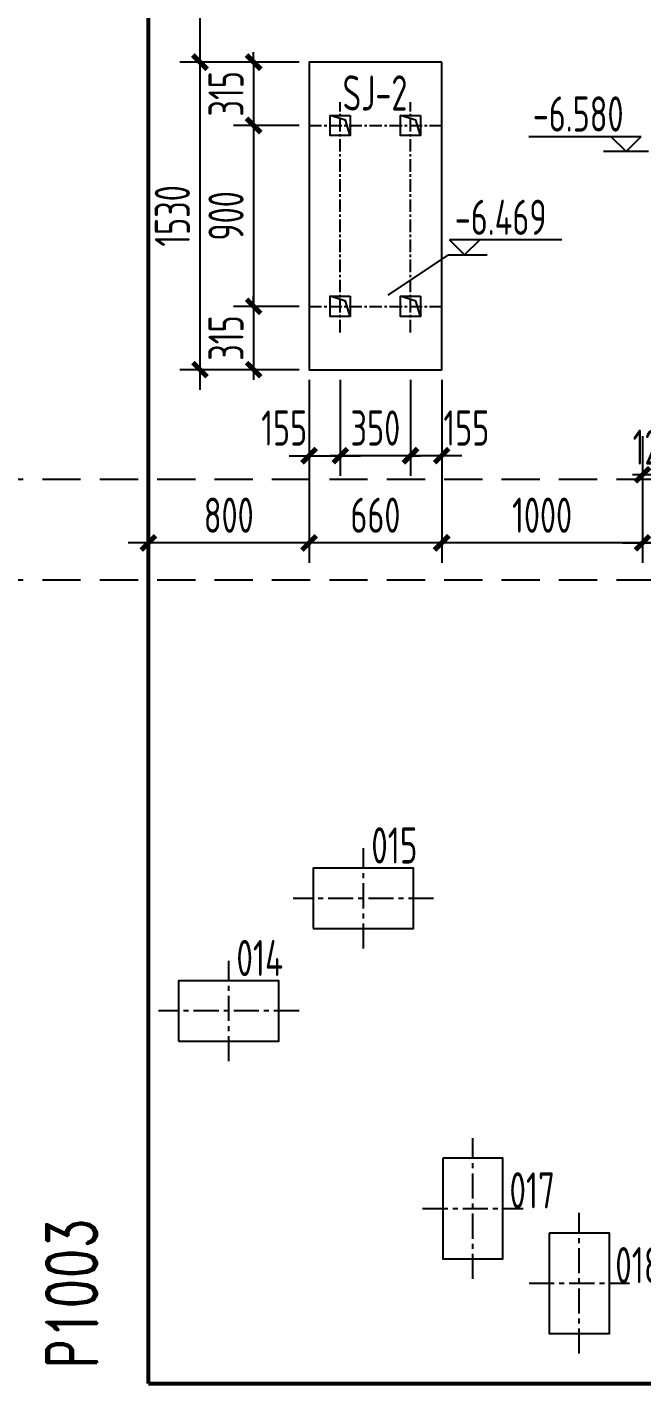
# Model space of a CAD drawing. Extents: x 214073 to 274589, y -287361 to -130190.
# Drawn here: x 235169 to 238230, y -205787 to -199028 of the extents above; entities that cross this region are included whole.
import ezdxf
from ezdxf.enums import TextEntityAlignment as Align

# ---------------------------------------------------------------- set-up
doc = ezdxf.new("R2010")
doc.units = 0
doc.header["$LTSCALE"] = 500
doc.header["$MEASUREMENT"] = 0
doc.linetypes.add('CENTER', pattern=[2, 1.25, -0.25, 0.25, -0.25])
doc.linetypes.add('DASHED', pattern=[19.05, 12.7, -6.35])
doc.layers.get('0').update_dxf_attribs({"linetype": 'CONTINUOUS'})
doc.layers.get('Defpoints').update_dxf_attribs({"linetype": 'CONTINUOUS'})
for name, color, linetype in [('1_3PR_CIVI_D', 7, 'CONTINUOUS'), ('1_3PR_CIVI_E', 7, 'CONTINUOUS'), ('PRDWWP', 7, 'CONTINUOUS'), ('PRDWWP_CenterLine', 7, 'CONTINUOUS'), ('提资', 6, 'CONTINUOUS'), ('用于构件、墙体看线', 7, 'CONTINUOUS')]:
    doc.layers.add(name, color=color, linetype=linetype)
doc.styles.add('ACP1000普通样式', font='tssdeng.shx', dxfattribs={"width": 0.7, "bigfont": 'tssdchn.shx'})
doc.styles.add('romand', font='romand.shx', dxfattribs={"width": 0.7, "height": 200, "bigfont": 'OCHINESE.shx'})
doc.styles.add('TSSD_Dimension', font='Tssdeng.shx', dxfattribs={"width": 0.7, "bigfont": 'tssdchn.shx'})
doc.styles.add('TSSD_Rein', font='Tssdeng.shx', dxfattribs={"width": 0.7, "bigfont": 'hztxt.shx'})
doc.dimstyles.new('_TCH_ARCH&&100', dxfattribs={"dimtxt": 175, "dimasz": 50, "dimexe": 100, "dimexo": 50, "dimgap": 50, "dimtad": 1, "dimdec": 0, "dimtxsty": 'TSSD_Rein', "dimblk": 'ARCHTICK', "dimcen": 2.5, "dimdle": 100, "dimclrd": 3, "dimclrt": 7, "dimazin": 2, "dimtfac": 1, "dimtdec": 0, "dimtix": 1, "dimtmove": 2, "dimatfit": 3, "dimarcsym": 0})

# ---------------------------------------------------------------- blocks, each defined once
blk = doc.blocks.new('_ArchTick')
at = {"color": 0, "const_width": 0.5}
blk.add_lwpolyline([(-0.71, -0.71), (0.71, 0.71)], dxfattribs=at)
blk = doc.blocks.new('*D2866')
at = {"layer": 'Defpoints', "color": 0, "transparency": 16777216}
for p in [(238233.1, -201011.9), (239203.1, -201011.9), (239203.1, -201593.3)]:
    blk.add_point(p, dxfattribs=at)
at = {"layer": '提资', "color": 0, "lineweight": -2, "transparency": 16777216}
for p, q in [((238233.1, -201061.9), (238233.1, -201693.3)), ((239203.1, -201061.9), (239203.1, -201693.3))]:
    blk.add_line(p, q, dxfattribs=at)
at = {"layer": '提资', "color": 3, "lineweight": -2, "transparency": 16777216}
blk.add_line((238133.1, -201593.3), (239303.1, -201593.3), dxfattribs=at)
at = {"layer": '提资', "color": 3, "lineweight": -2, "transparency": 16777216, "xscale": 50, "yscale": 50, "zscale": 50, "rotation": 180}
blk.add_blockref('_ArchTick', (238233.1, -201593.3), dxfattribs=at)
at = {"layer": '提资', "color": 3, "lineweight": -2, "transparency": 16777216, "xscale": 50, "yscale": 50, "zscale": 50}
blk.add_blockref('_ArchTick', (239203.1, -201593.3), dxfattribs=at)
at = {"layer": '提资', "color": 7, "transparency": 16777216, "insert": (238718.1, -201455.8), "char_height": 175, "attachment_point": 5, "style": 'TSSD_Rein'}
blk.add_mtext('\\A1;970', dxfattribs=at)
blk = doc.blocks.new('*D2871')
at = {"layer": 'Defpoints', "color": 0, "transparency": 16777216}
for p in [(237233.1, -200916.8, 0), (238233.1, -201011.9), (237233.1, -201593.3)]:
    blk.add_point(p, dxfattribs=at)
at = {"layer": '提资', "color": 0, "lineweight": -2, "transparency": 16777216}
for p, q in [((237233.1, -200966.8), (237233.1, -201693.3)), ((238233.1, -201061.9), (238233.1, -201693.3))]:
    blk.add_line(p, q, dxfattribs=at)
at = {"layer": '提资', "color": 3, "lineweight": -2, "transparency": 16777216}
blk.add_line((238333.1, -201593.3), (237133.1, -201593.3), dxfattribs=at)
at = {"layer": '提资', "color": 3, "lineweight": -2, "transparency": 16777216, "xscale": 50, "yscale": 50, "zscale": 50, "rotation": 180}
blk.add_blockref('_ArchTick', (237233.1, -201593.3), dxfattribs=at)
at = {"layer": '提资', "color": 3, "lineweight": -2, "transparency": 16777216, "xscale": 50, "yscale": 50, "zscale": 50}
blk.add_blockref('_ArchTick', (238233.1, -201593.3), dxfattribs=at)
at = {"layer": '提资', "color": 7, "transparency": 16777216, "insert": (237733.1, -201455.8), "char_height": 175, "attachment_point": 5, "style": 'TSSD_Rein'}
blk.add_mtext('\\A1;1000', dxfattribs=at)
blk = doc.blocks.new('*D2872')
at = {"layer": 'Defpoints', "color": 0, "transparency": 16777216}
for p in [(237078, -200731.8), (237233.1, -200731.8, 0), (237078, -201159.6)]:
    blk.add_point(p, dxfattribs=at)
at = {"layer": '提资', "color": 0, "lineweight": -2, "transparency": 16777216}
for p, q in [((237078, -200781.8), (237078, -201259.6)), ((237233.1, -200781.8), (237233.1, -201259.6))]:
    blk.add_line(p, q, dxfattribs=at)
at = {"layer": '提资', "color": 3, "lineweight": -2, "transparency": 16777216}
blk.add_line((237333.1, -201159.6), (236978, -201159.6), dxfattribs=at)
at = {"layer": '提资', "color": 3, "lineweight": -2, "transparency": 16777216, "xscale": 50, "yscale": 50, "zscale": 50, "rotation": 180}
blk.add_blockref('_ArchTick', (237078, -201159.6), dxfattribs=at)
at = {"layer": '提资', "color": 3, "lineweight": -2, "transparency": 16777216, "xscale": 50, "yscale": 50, "zscale": 50}
blk.add_blockref('_ArchTick', (237233.1, -201159.6), dxfattribs=at)
at = {"layer": '提资', "color": 7, "transparency": 16777216, "insert": (237355.9, -201022.1), "char_height": 175, "attachment_point": 5, "style": 'TSSD_Rein'}
blk.add_mtext('\\A1;155', dxfattribs=at)
blk = doc.blocks.new('*D2873')
at = {"layer": 'Defpoints', "color": 0, "transparency": 16777216}
for p in [(236728.3, -200731.8), (237078, -200731.8), (236728.3, -201159.6)]:
    blk.add_point(p, dxfattribs=at)
at = {"layer": '提资', "color": 0, "lineweight": -2, "transparency": 16777216}
for p, q in [((236728.3, -200781.8), (236728.3, -201259.6)), ((237078, -200781.8), (237078, -201259.6))]:
    blk.add_line(p, q, dxfattribs=at)
at = {"layer": '提资', "color": 3, "lineweight": -2, "transparency": 16777216}
for p, q in [((236728.3, -201159.6), (236678.3, -201159.6)), ((237078, -201159.6), (236728.3, -201159.6)), ((237078, -201159.6), (237128, -201159.6))]:
    blk.add_line(p, q, dxfattribs=at)
at = {"layer": '提资', "color": 3, "lineweight": -2, "transparency": 16777216, "xscale": 50, "yscale": 50, "zscale": 50}
blk.add_blockref('_ArchTick', (236728.3, -201159.6), dxfattribs=at)
at = {"layer": '提资', "color": 3, "lineweight": -2, "transparency": 16777216, "xscale": 50, "yscale": 50, "zscale": 50, "rotation": 180}
blk.add_blockref('_ArchTick', (237078, -201159.6), dxfattribs=at)
at = {"layer": '提资', "color": 7, "transparency": 16777216, "insert": (236903.1, -201022.1), "char_height": 175, "attachment_point": 5, "style": 'TSSD_Rein'}
blk.add_mtext('\\A1;350', dxfattribs=at)
blk = doc.blocks.new('*D2874')
at = {"layer": 'Defpoints', "color": 0, "transparency": 16777216}
for p in [(236573.1, -200731.8, 0), (236728.3, -200731.8), (236728.3, -201159.6)]:
    blk.add_point(p, dxfattribs=at)
at = {"layer": '提资', "color": 0, "lineweight": -2, "transparency": 16777216}
for p, q in [((236573.1, -200781.8), (236573.1, -201259.6)), ((236728.3, -200781.8), (236728.3, -201259.6))]:
    blk.add_line(p, q, dxfattribs=at)
at = {"layer": '提资', "color": 3, "lineweight": -2, "transparency": 16777216}
blk.add_line((236473.1, -201159.6), (236828.3, -201159.6), dxfattribs=at)
at = {"layer": '提资', "color": 3, "lineweight": -2, "transparency": 16777216, "xscale": 50, "yscale": 50, "zscale": 50, "rotation": 180}
blk.add_blockref('_ArchTick', (236573.1, -201159.6), dxfattribs=at)
at = {"layer": '提资', "color": 3, "lineweight": -2, "transparency": 16777216, "xscale": 50, "yscale": 50, "zscale": 50}
blk.add_blockref('_ArchTick', (236728.3, -201159.6), dxfattribs=at)
at = {"layer": '提资', "color": 7, "transparency": 16777216, "insert": (236449.1, -201022.1), "char_height": 175, "attachment_point": 5, "style": 'TSSD_Rein'}
blk.add_mtext('\\A1;155', dxfattribs=at)
blk = doc.blocks.new('*D2875')
at = {"layer": 'Defpoints', "color": 0, "transparency": 16777216}
for p in [(236573.1, -199201.9, 0), (236297, -199516.9), (236573.1, -199516.9)]:
    blk.add_point(p, dxfattribs=at)
at = {"layer": '提资', "color": 3, "lineweight": -2, "transparency": 16777216}
for p, q in [((236297, -199201.9), (236297, -199151.9)), ((236297, -199201.9), (236297, -199516.9)), ((236297, -199516.9), (236297, -199566.9))]:
    blk.add_line(p, q, dxfattribs=at)
at = {"layer": '提资', "color": 0, "lineweight": -2, "transparency": 16777216}
for p, q in [((236523.1, -199201.9), (236197, -199201.9)), ((236523.1, -199516.9), (236197, -199516.9))]:
    blk.add_line(p, q, dxfattribs=at)
at = {"layer": '提资', "color": 3, "lineweight": -2, "transparency": 16777216, "xscale": 50, "yscale": 50, "zscale": 50}
for p, rotation in [((236297, -199201.9), 270), ((236297, -199516.9), 90)]:
    blk.add_blockref('_ArchTick', p, dxfattribs=dict(at, rotation=rotation))
at = {"layer": '提资', "color": 7, "transparency": 16777216, "insert": (236159.5, -199359.4), "char_height": 175, "attachment_point": 5, "rotation": 90, "style": 'TSSD_Rein'}
blk.add_mtext('\\A1;315', dxfattribs=at)
blk = doc.blocks.new('*D2876')
at = {"layer": 'Defpoints', "color": 0, "transparency": 16777216}
for p in [(236573.1, -199516.9), (236297, -200416.9), (236573.1, -200416.9, 0)]:
    blk.add_point(p, dxfattribs=at)
at = {"layer": '提资', "color": 3, "lineweight": -2, "transparency": 16777216}
blk.add_line((236297, -199416.9), (236297, -200516.9), dxfattribs=at)
at = {"layer": '提资', "color": 0, "lineweight": -2, "transparency": 16777216}
for p, q in [((236523.1, -199516.9), (236197, -199516.9)), ((236523.1, -200416.9), (236197, -200416.9))]:
    blk.add_line(p, q, dxfattribs=at)
at = {"layer": '提资', "color": 3, "lineweight": -2, "transparency": 16777216, "xscale": 50, "yscale": 50, "zscale": 50}
for p, rotation in [((236297, -199516.9), 90), ((236297, -200416.9), 270)]:
    blk.add_blockref('_ArchTick', p, dxfattribs=dict(at, rotation=rotation))
at = {"layer": '提资', "color": 7, "transparency": 16777216, "insert": (236159.5, -199966.9), "char_height": 175, "attachment_point": 5, "rotation": 90, "style": 'TSSD_Rein'}
blk.add_mtext('\\A1;900', dxfattribs=at)
blk = doc.blocks.new('*D2877')
at = {"layer": 'Defpoints', "color": 0, "transparency": 16777216}
for p in [(236573.1, -200416.9, 0), (236297, -200731.8), (236573.1, -200731.8, 0)]:
    blk.add_point(p, dxfattribs=at)
at = {"layer": '提资', "color": 3, "lineweight": -2, "transparency": 16777216}
for p, q in [((236297, -200416.9), (236297, -200366.9)), ((236297, -200416.9), (236297, -200731.8)), ((236297, -200731.8), (236297, -200781.8))]:
    blk.add_line(p, q, dxfattribs=at)
at = {"layer": '提资', "color": 0, "lineweight": -2, "transparency": 16777216}
for p, q in [((236523.1, -200416.9), (236197, -200416.9)), ((236523.1, -200731.8), (236197, -200731.8))]:
    blk.add_line(p, q, dxfattribs=at)
at = {"layer": '提资', "color": 3, "lineweight": -2, "transparency": 16777216, "xscale": 50, "yscale": 50, "zscale": 50}
for p, rotation in [((236297, -200416.9), 270), ((236297, -200731.8), 90)]:
    blk.add_blockref('_ArchTick', p, dxfattribs=dict(at, rotation=rotation))
at = {"layer": '提资', "color": 7, "transparency": 16777216, "insert": (236159.5, -200574.4), "char_height": 175, "attachment_point": 5, "rotation": 90, "style": 'TSSD_Rein'}
blk.add_mtext('\\A1;315', dxfattribs=at)
blk = doc.blocks.new('*D2878')
at = {"layer": 'Defpoints', "color": 0, "transparency": 16777216}
for p in [(236573.1, -200731.8), (237233.1, -200731.8), (236573.1, -201593.3)]:
    blk.add_point(p, dxfattribs=at)
at = {"layer": '提资', "color": 0, "lineweight": -2, "transparency": 16777216}
for p, q in [((236573.1, -200781.8), (236573.1, -201693.3)), ((237233.1, -200781.8), (237233.1, -201693.3))]:
    blk.add_line(p, q, dxfattribs=at)
at = {"layer": '提资', "color": 3, "lineweight": -2, "transparency": 16777216}
blk.add_line((237333.1, -201593.3), (236473.1, -201593.3), dxfattribs=at)
at = {"layer": '提资', "color": 3, "lineweight": -2, "transparency": 16777216, "xscale": 50, "yscale": 50, "zscale": 50, "rotation": 180}
blk.add_blockref('_ArchTick', (236573.1, -201593.3), dxfattribs=at)
at = {"layer": '提资', "color": 3, "lineweight": -2, "transparency": 16777216, "xscale": 50, "yscale": 50, "zscale": 50}
blk.add_blockref('_ArchTick', (237233.1, -201593.3), dxfattribs=at)
at = {"layer": '提资', "color": 7, "transparency": 16777216, "insert": (236903.1, -201455.8), "char_height": 175, "attachment_point": 5, "style": 'TSSD_Rein'}
blk.add_mtext('\\A1;660', dxfattribs=at)
blk = doc.blocks.new('*D2879')
at = {"layer": 'Defpoints', "color": 0, "transparency": 16777216}
for p in [(236573.1, -200731.8), (235773.1, -201224.7), (235773.1, -201593.3)]:
    blk.add_point(p, dxfattribs=at)
at = {"layer": '提资', "color": 0, "lineweight": -2, "transparency": 16777216}
for p, q in [((236573.1, -200781.8), (236573.1, -201693.3)), ((235773.1, -201274.7), (235773.1, -201693.3))]:
    blk.add_line(p, q, dxfattribs=at)
at = {"layer": '提资', "color": 3, "lineweight": -2, "transparency": 16777216}
blk.add_line((236673.1, -201593.3), (235673.1, -201593.3), dxfattribs=at)
at = {"layer": '提资', "color": 3, "lineweight": -2, "transparency": 16777216, "xscale": 50, "yscale": 50, "zscale": 50, "rotation": 180}
blk.add_blockref('_ArchTick', (235773.1, -201593.3), dxfattribs=at)
at = {"layer": '提资', "color": 3, "lineweight": -2, "transparency": 16777216, "xscale": 50, "yscale": 50, "zscale": 50}
blk.add_blockref('_ArchTick', (236573.1, -201593.3), dxfattribs=at)
at = {"layer": '提资', "color": 7, "transparency": 16777216, "insert": (236173.1, -201455.8), "char_height": 175, "attachment_point": 5, "style": 'TSSD_Rein'}
blk.add_mtext('\\A1;800', dxfattribs=at)
blk = doc.blocks.new('*D2881')
at = {"layer": 'Defpoints', "color": 0, "transparency": 16777216}
for p in [(238233.1, -201011.9), (238358.1, -201011.9), (238233.1, -201254.7)]:
    blk.add_point(p, dxfattribs=at)
at = {"layer": '提资', "color": 0, "lineweight": -2, "transparency": 16777216}
for p, q in [((238233.1, -201061.9), (238233.1, -201354.7)), ((238358.1, -201061.9), (238358.1, -201354.7))]:
    blk.add_line(p, q, dxfattribs=at)
at = {"layer": '提资', "color": 3, "lineweight": -2, "transparency": 16777216}
for p, q in [((238233.1, -201254.7), (238183.1, -201254.7)), ((238358.1, -201254.7), (238233.1, -201254.7)), ((238358.1, -201254.7), (238408.1, -201254.7))]:
    blk.add_line(p, q, dxfattribs=at)
at = {"layer": '提资', "color": 3, "lineweight": -2, "transparency": 16777216, "xscale": 50, "yscale": 50, "zscale": 50}
blk.add_blockref('_ArchTick', (238233.1, -201254.7), dxfattribs=at)
at = {"layer": '提资', "color": 3, "lineweight": -2, "transparency": 16777216, "xscale": 50, "yscale": 50, "zscale": 50, "rotation": 180}
blk.add_blockref('_ArchTick', (238358.1, -201254.7), dxfattribs=at)
at = {"layer": '提资', "color": 7, "transparency": 16777216, "insert": (238295.6, -201117.2), "char_height": 175, "attachment_point": 5, "style": 'TSSD_Rein'}
blk.add_mtext('\\A1;125', dxfattribs=at)
blk = doc.blocks.new('*D2884')
at = {"layer": 'Defpoints', "color": 0, "transparency": 16777216}
for p in [(236573.1, -199201.9, 0), (236029.7, -200731.8), (236573.1, -200731.8, 0)]:
    blk.add_point(p, dxfattribs=at)
at = {"layer": '提资', "color": 3, "lineweight": -2, "transparency": 16777216}
blk.add_line((236029.7, -199101.9), (236029.7, -200831.8), dxfattribs=at)
at = {"layer": '提资', "color": 0, "lineweight": -2, "transparency": 16777216}
for p, q in [((236523.1, -199201.9), (235929.7, -199201.9)), ((236523.1, -200731.8), (235929.7, -200731.8))]:
    blk.add_line(p, q, dxfattribs=at)
at = {"layer": '提资', "color": 3, "lineweight": -2, "transparency": 16777216, "xscale": 50, "yscale": 50, "zscale": 50}
for p, rotation in [((236029.7, -199201.9), 90), ((236029.7, -200731.8), 270)]:
    blk.add_blockref('_ArchTick', p, dxfattribs=dict(at, rotation=rotation))
at = {"layer": '提资', "color": 7, "transparency": 16777216, "insert": (235892.2, -199966.9), "char_height": 175, "attachment_point": 5, "rotation": 90, "style": 'TSSD_Rein'}
blk.add_mtext('\\A1;1530', dxfattribs=at)
blk = doc.blocks.new('*D2853')
at = {"layer": 'Defpoints', "color": 0, "transparency": 16777216}
for p in [(236573.1, -196976.9, 0), (236029.7, -199201.9), (236573.1, -199201.9, 0)]:
    blk.add_point(p, dxfattribs=at)
at = {"layer": '提资', "color": 3, "lineweight": -2, "transparency": 16777216}
blk.add_line((236029.7, -196876.9), (236029.7, -199301.9), dxfattribs=at)
at = {"layer": '提资', "color": 0, "lineweight": -2, "transparency": 16777216}
for p, q in [((236523.1, -196976.9), (235929.7, -196976.9)), ((236523.1, -199201.9), (235929.7, -199201.9))]:
    blk.add_line(p, q, dxfattribs=at)
at = {"layer": '提资', "color": 3, "lineweight": -2, "transparency": 16777216, "xscale": 50, "yscale": 50, "zscale": 50}
for p, rotation in [((236029.7, -196976.9), 90), ((236029.7, -199201.9), 270)]:
    blk.add_blockref('_ArchTick', p, dxfattribs=dict(at, rotation=rotation))
at = {"layer": '提资', "color": 7, "transparency": 16777216, "insert": (235892.2, -198089.4), "char_height": 175, "attachment_point": 5, "rotation": 90, "style": 'TSSD_Rein'}
blk.add_mtext('\\A1;2225', dxfattribs=at)

msp = doc.modelspace()

# ---------------------------------------------------------------- linework, layer by layer
at = {"layer": '1_3PR_CIVI_D', "color": 1, "const_width": 20}
for points in [[(235773.1, -196976.9), (235773.1, -205776.9)], [(238623.1, -205776.9), (235773.1, -205776.9)]]:
    msp.add_lwpolyline(points, dxfattribs=at)
at = {"layer": 'PRDWWP', "color": 3}
for points in [[(236593.1, -203511.9), (237093.1, -203511.9), (237093.1, -203211.9), (236593.1, -203211.9)], [(235923.1, -204071.9), (236423.1, -204071.9), (236423.1, -203771.9), (235923.1, -203771.9)], [(237238.1, -204654.9), (237238.1, -205154.9), (237538.1, -205154.9), (237538.1, -204654.9)], [(237768.1, -205026.9), (237768.1, -205526.9), (238068.1, -205526.9), (238068.1, -205026.9)]]:
    msp.add_lwpolyline(points, close=True, dxfattribs=at)
at = {"layer": '提资', "color": 254, "linetype": 'CENTER', "ltscale": 0.1}
for p, q in [((236728, -200546.9, 0), (236728.3, -199400.7)), ((237078, -200546.9, 0), (237078, -199400.7)), ((236573.1, -199516.9), (237233.1, -199516.9)), ((236573.1, -200416.9), (237233.1, -200416.9))]:
    msp.add_line(p, q, dxfattribs=at)
at = {"layer": '提资', "color": 0, "ltscale": 0.001}
for p, q in [((237666.5, -199571.1, 0), (238226, -199571.1, 0)), ((238151, -199646.1, 0), (238076, -199571.1, 0)), ((238151, -199646.1, 0), (238226, -199571.1, 0)), ((238263, -199646.1, 0), (238038.9, -199646.1, 0)), ((237347.4, -200160.1, 0), (237272.4, -200085.1, 0)), ((237831.9, -200085.1, 0), (237272.4, -200085.1, 0)), ((237347.4, -200160.1, 0), (237422.4, -200085.1, 0)), ((237265.3, -200160.1, 0), (236964.7, -200361.8, 0)), ((237265.3, -200160.1, 0), (237459.4, -200160.1, 0))]:
    msp.add_line(p, q, dxfattribs=at)
at = {"layer": '提资', "color": 254, "linetype": 'CENTER', "ltscale": 0.2}
for p, q in [((236843.1, -203611.9), (236843.1, -203111.9)), ((237193.1, -203361.9), (236493.1, -203361.9)), ((236173.1, -204171.9), (236173.1, -203671.9)), ((236523.1, -203921.9), (235823.1, -203921.9)), ((237388.1, -205254.9), (237388.1, -204554.9)), ((237138.1, -204904.9), (237638.1, -204904.9)), ((237918.1, -205626.9), (237918.1, -204926.9)), ((237668.1, -205276.9), (238168.1, -205276.9))]:
    msp.add_line(p, q, dxfattribs=at)
at = {"layer": '提资', "ltscale": 0.001}
for points in [[(237233.1, -199201.9), (236573.1, -199201.9), (236573.1, -200731.8), (237233.1, -200731.8)], [(236778, -199466.9), (236778, -199566.9), (236678, -199566.9), (236678, -199466.9)], [(237128, -199466.9), (237128, -199566.9), (237028, -199566.9), (237028, -199466.9)], [(236778, -200366.9), (236778, -200466.9), (236678, -200466.9), (236678, -200366.9)], [(237128, -200366.9), (237128, -200466.9), (237028, -200466.9), (237028, -200366.9)]]:
    msp.add_lwpolyline(points, close=True, dxfattribs=at)
for points in [[(236778, -199566.9), (236754, -199490.5), (236678, -199466.9)], [(237128, -199566.9), (237104, -199490.5), (237028, -199466.9)], [(236778, -200466.9), (236754, -200390.5), (236678, -200366.9)], [(237128, -200466.9), (237104, -200390.5), (237028, -200366.9)]]:
    msp.add_lwpolyline(points, dxfattribs=at)
at = {"layer": '用于构件、墙体看线', "linetype": 'DASHED', "ltscale": 0.03}
for p, q in [((228673.1, -201276.9), (242073.1, -201276.9)), ((228673.1, -201776.9), (242073.1, -201776.9))]:
    msp.add_line(p, q, dxfattribs=at)

# ---------------------------------------------------------------- texts
at = {"layer": '1_3PR_CIVI_E', "color": 7, "style": 'romand', "width": 0.7}
msp.add_text('P1003', height=250, rotation=90, dxfattribs=at).set_placement((235515.7, -205703))
at = {"layer": 'PRDWWP_CenterLine', "color": 3, "style": 'TSSD_Dimension', "width": 0.7}
for s, p in [('015', (236997.5, -203098.5)), ('014', (236327.5, -203658.5)), ('017', (237683.7, -204814.6)), ('018', (238213.7, -205186.6))]:
    msp.add_text(s, height=180, dxfattribs=at).set_placement(p, align=Align.MIDDLE_CENTER)
at = {"layer": '提资', "color": 0, "ltscale": 0.001, "style": 'ACP1000普通样式', "width": 0.7}
for s, p in [('SJ-2', (236740, -199442.6)), ('-6.580', (237686.5, -199547.2, 0)), ('-6.469', (237298.3, -200061.2, 0))]:
    msp.add_text(s, height=175, dxfattribs=at).set_placement(p)

# ---------------------------------------------------------------- dimensions: what is measured, and where the dimension line sits
at = {"layer": '提资', "color": 3}
for base, p1, p2, angle, picture, middle in [((236029.7, -199201.9, 0), (236573.1, -196976.9), (236573.1, -199201.9, 0), 90, '*D2853', (235892.2, -198089.4, 0)), ((236029.7, -200731.8, 0), (236573.1, -199201.9), (236573.1, -200731.8), 90, '*D2884', (235892.2, -199966.9, 0)), ((236297, -199516.9, 0), (236573.1, -199201.9), (236573.1, -199516.9, 0), 90, '*D2875', (236159.5, -199359.4, 0)), ((236297, -200416.9, 0), (236573.1, -199516.9, 0), (236573.1, -200416.9), 90, '*D2876', (236159.5, -199966.9, 0)), ((236297, -200731.8, 0), (236573.1, -200416.9), (236573.1, -200731.8), 90, '*D2877', (236159.5, -200574.4, 0)), ((235773.1, -201593.3), (236573.1, -200731.8), (235773.1, -201224.7), 180, '*D2879', (236173.1, -201455.8)), ((236573.1, -201593.3), (237233.1, -200731.8), (236573.1, -200731.8), 180, '*D2878', (236903.1, -201455.8)), ((236728.3, -201159.6, 0), (237078, -200731.8, 0), (236728.3, -200731.8, 0), 180, '*D2873', (236903.1, -201022.1, 0)), ((237233.1, -201593.3), (238233.1, -201011.9), (237233.1, -200916.8, 0), 180, '*D2871', (237733.1, -201455.8)), ((239203.1, -201593.3), (238233.1, -201011.9), (239203.1, -201011.9), 180, '*D2866', (238718.1, -201455.8))]:
    dim = msp.add_linear_dim(base=base, p1=p1, p2=p2, angle=angle, dimstyle='_TCH_ARCH&&100', override={"dimfxl": 100}, dxfattribs=at)
    dim.commit()
    dim.dimension.update_dxf_attribs({"geometry": picture, "text_midpoint": middle})
for base, p1, p2, picture, middle in [((236728.3, -201159.6, 0), (236573.1, -200731.8), (236728.3, -200731.8, 0), '*D2874', (236449.1, -201022.1, 0)), ((237078, -201159.6, 0), (237233.1, -200731.8), (237078, -200731.8, 0), '*D2872', (237355.9, -201022.1, 0))]:
    dim = msp.add_linear_dim(base=base, p1=p1, p2=p2, angle=180, dimstyle='_TCH_ARCH&&100', override={"dimfxl": 100}, dxfattribs=at)
    dim.commit()
    dim.dimension.update_dxf_attribs({"geometry": picture, "text_midpoint": middle, "dimtype": 160})
dim = msp.add_linear_dim(base=(238233.1, -201254.7), p1=(238358.1, -201011.9), p2=(238233.1, -201011.9), dimstyle='_TCH_ARCH&&100', override={"dimfxl": 100}, dxfattribs=at)
dim.commit()
dim.dimension.update_dxf_attribs({"geometry": '*D2881', "text_midpoint": (238295.6, -201117.2)})

doc.saveas('drawing.dxf')
